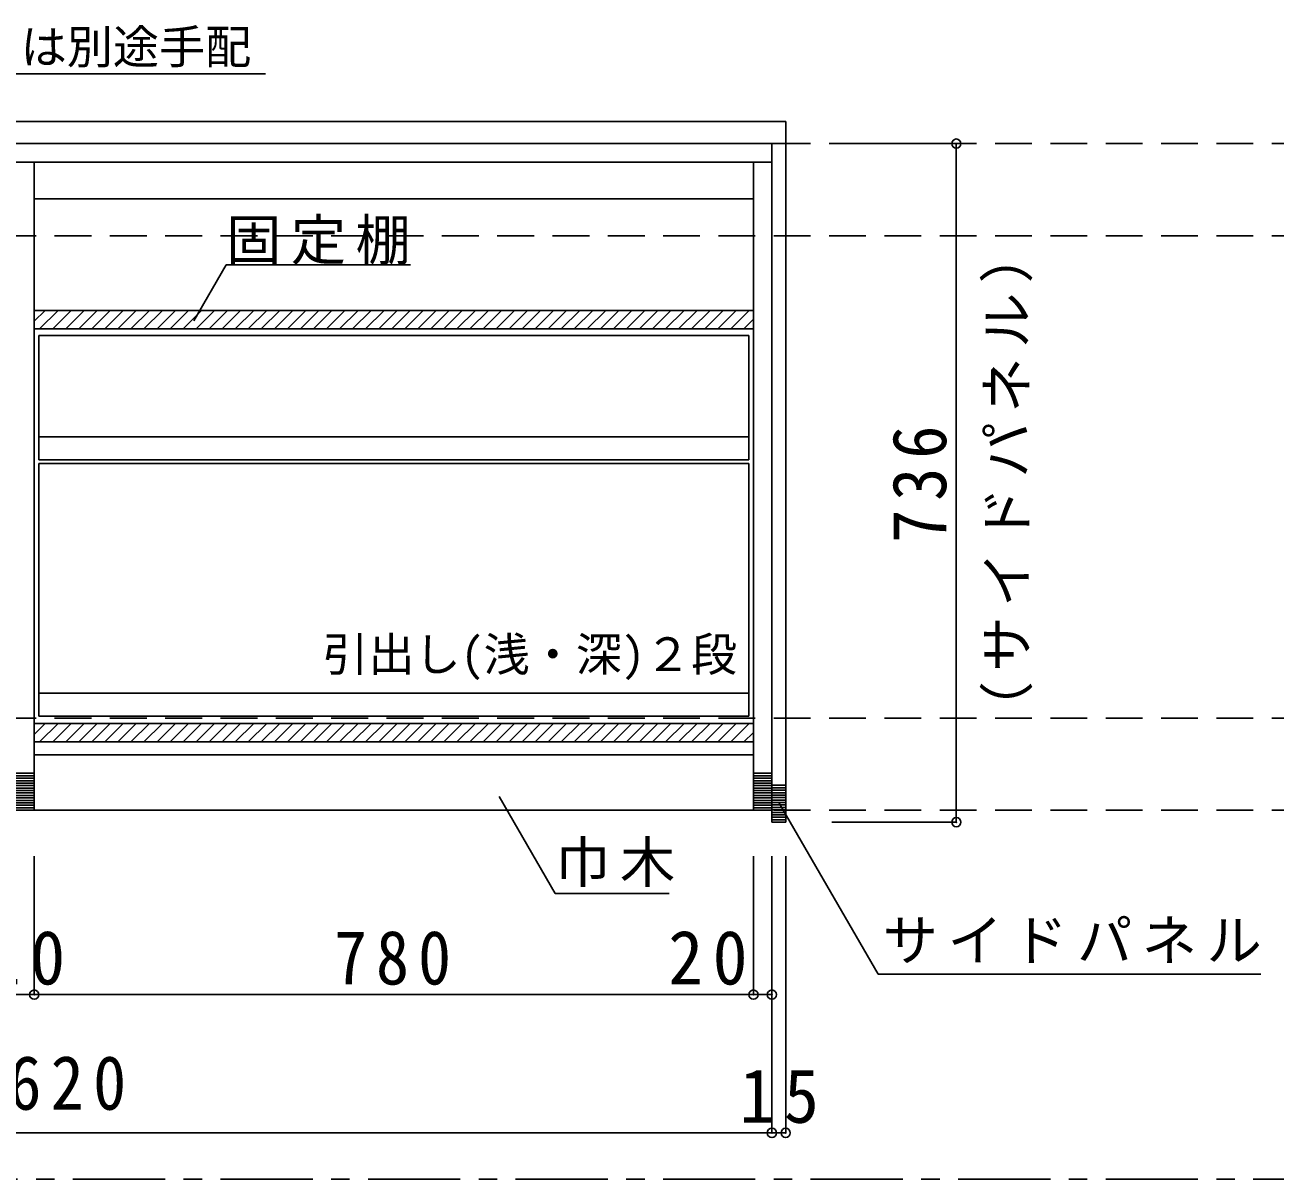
# Model space of a CAD drawing. Units: millimetres at full size, sheet at 1:20. Extents: x -3922 to 3878, y -2932 to 2722.
# Drawn here: x -1393 to -37, y -1704 to -453 of the extents above; entities that cross this region are included whole.
import ezdxf
from ezdxf.enums import TextEntityAlignment as Align

# ---------------------------------------------------------------- set-up
doc = ezdxf.new("R2010")
doc.units = ezdxf.units.MM
doc.header["$LTSCALE"] = 20
doc.header["$PDMODE"] = 32
doc.header["$PDSIZE"] = 10
doc.linetypes.add('CHAIN1', pattern=[8, 5, -1, 1, -1])
doc.linetypes.add('DASHED2', pattern=[3, 2, -1])
for name, color, linetype in [('0-2_本体', 2, 'Continuous'), ('0-3_固定棚', 2, 'Continuous'), ('0-5', 4, 'Continuous'), ('0-7_桟木・巾木', 2, 'Continuous'), ('0-8_引き出し', 3, 'Continuous'), ('0-9_他ｱｲﾃﾑ', 2, 'Continuous'), ('0-A_文字', 7, 'Continuous'), ('0-B_寸法', 4, 'Continuous'), ('0-C_ハッチ', 4, 'Continuous')]:
    doc.layers.add(name, color=color, linetype=linetype)
doc.styles.add('ＭＳ ゴシック', font='')
doc.styles.get('ＭＳ ゴシック').set_extended_font_data('MS Gothic')

# ---------------------------------------------------------------- blocks, each defined once
blk = doc.blocks.new('R40-2')
at = {"layer": '0-5', "color": 3}
for p, q in [((7.5, 18.67), (-7.5, 18.67)), ((-7.5, 16), (7.5, 16)), ((-7.5, 13.33), (7.5, 13.33)), ((-7.5, 10.67), (7.5, 10.67)), ((-7.5, 8), (7.5, 8)), ((-7.5, 5.33), (7.5, 5.33)), ((-7.5, 2.67), (7.5, 2.67)), ((-7.5, 0), (7.5, 0)), ((-7.5, -2.67), (7.5, -2.67)), ((-7.5, -5.33), (7.5, -5.33)), ((-7.5, -8), (7.5, -8)), ((-7.5, -10.67), (7.5, -10.67)), ((-7.5, -13.33), (7.5, -13.33)), ((-7.5, -16), (7.5, -16)), ((-7.5, -18.67), (7.5, -18.67))]:
    blk.add_line(p, q, dxfattribs=at)
blk = doc.blocks.new('R40')
at = {"layer": '0-5', "color": 3}
for p, q in [((10, 18.67), (-10, 18.67)), ((-10, 16), (10, 16)), ((-10, 13.33), (10, 13.33)), ((-10, 10.67), (10, 10.67)), ((-10, 8), (10, 8)), ((-10, 5.33), (10, 5.33)), ((-10, 2.67), (10, 2.67)), ((-10, 0), (10, 0)), ((-10, -2.67), (10, -2.67)), ((-10, -5.33), (10, -5.33)), ((-10, -8), (10, -8)), ((-10, -10.67), (10, -10.67)), ((-10, -13.33), (10, -13.33)), ((-10, -16), (10, -16)), ((-10, -18.67), (10, -18.67))]:
    blk.add_line(p, q, dxfattribs=at)

msp = doc.modelspace()

# ---------------------------------------------------------------- linework, layer by layer
at = {"layer": '0-2_本体', "color": 3}
for p, q in [((-2203.06, -581.27), (-568.06, -581.27)), ((-583.06, -1317.27), (-583.06, -581.27)), ((-568.06, -1317.27), (-568.06, -581.27)), ((-2203.06, -601.27), (-583.06, -601.27)), ((-1383.06, -1304.27), (-1383.06, -601.27)), ((-603.06, -1304.27), (-603.06, -601.27)), ((-2203.06, -1304.27), (-583.06, -1304.27)), ((-583.06, -1317.27), (-568.06, -1317.27)), ((-583.06, -1317.27), (-568.06, -1317.27))]:
    msp.add_line(p, q, dxfattribs=at)
at = {"layer": '0-3_固定棚', "color": 3}
for p, q in [((-1383.06, -762.27), (-1383.06, -782.27)), ((-603.06, -762.27), (-1383.06, -762.27)), ((-1383.06, -1210.27), (-1383.06, -1230.27)), ((-603.06, -1210.27), (-1383.06, -1210.27))]:
    msp.add_line(p, q, dxfattribs=at)
for points in [[(-603.06, -762.27), (-603.06, -782.27), (-1383.06, -782.27)], [(-603.06, -1210.27), (-603.06, -1230.27), (-1383.06, -1230.27)]]:
    msp.add_lwpolyline(points, dxfattribs=at)
at = {"layer": '0-7_桟木・巾木', "color": 7}
for p, q in [((-1383.06, -641.27), (-603.06, -641.27)), ((-1383.06, -1244.27), (-603.06, -1244.27))]:
    msp.add_line(p, q, dxfattribs=at)
at = {"layer": '0-8_引き出し', "color": 2}
for p, q in [((-608.06, -789.27), (-1378.06, -789.27)), ((-1378.06, -924.27), (-1378.06, -789.27)), ((-608.06, -924.27), (-608.06, -789.27)), ((-608.06, -899.27), (-1378.06, -899.27)), ((-608.06, -924.27), (-1378.06, -924.27)), ((-1378.06, -1202.27), (-1378.06, -928.27)), ((-608.06, -928.27), (-1378.06, -928.27)), ((-608.06, -1202.27), (-608.06, -928.27)), ((-608.06, -1177.27), (-1378.06, -1177.27)), ((-608.06, -1202.27), (-1378.06, -1202.27))]:
    msp.add_line(p, q, dxfattribs=at)
at = {"layer": '0-9_他ｱｲﾃﾑ'}
for p, q in [((-2203.06, -557.27), (-568.06, -557.27)), ((-568.06, -557.27), (-568.06, -581.27))]:
    msp.add_line(p, q, dxfattribs=at)
at = {"layer": '0-A_文字'}
for p, q in [((-1132.16, -505.64), (-1747.76, -505.64)), ((-1210.05, -773.33), (-1175.03, -712.68)), ((-975.03, -712.68), (-1175.03, -712.68)), ((-878.79, -1289.51), (-818.07, -1394.68)), ((-575.02, -1296.54), (-467.94, -1482.01)), ((-818.07, -1394.68), (-694.31, -1394.68)), ((-52.81, -1482.01), (-467.94, -1482.01))]:
    msp.add_line(p, q, dxfattribs=at)
at = {"layer": '0-A_文字', "linetype": 'CHAIN1'}
msp.add_line((2758.98, -1704.27), (-2203.06, -1704.27), dxfattribs=at)
at = {"layer": '0-B_寸法', "linetype": 'DASHED2'}
for p, q in [((2758.98, -581.27), (-2203.06, -581.27)), ((2758.98, -681.27), (-2203.06, -681.27)), ((2758.98, -1204.27), (-2203.06, -1204.27)), ((2758.98, -1304.27), (-2203.06, -1304.27))]:
    msp.add_line(p, q, dxfattribs=at)
at = {"layer": '0-B_寸法'}
for p, q in [((-383.06, -581.27), (-518.06, -581.27)), ((-383.06, -581.27), (-383.06, -1317.27)), ((-383.06, -1317.27), (-518.06, -1317.27)), ((-1383.06, -1504.27), (-1383.06, -1354.27)), ((-603.06, -1504.27), (-603.06, -1354.27)), ((-583.06, -1504.27), (-583.06, -1354.27)), ((-568.06, -1654.27), (-568.06, -1354.27)), ((-1403.06, -1504.27), (-1383.06, -1504.27)), ((-1383.06, -1504.27), (-603.06, -1504.27)), ((-603.06, -1504.27), (-583.06, -1504.27)), ((-583.06, -1654.27), (-583.06, -1504.27)), ((-2203.06, -1654.27), (-583.06, -1654.27)), ((-583.06, -1654.27), (-568.06, -1654.27))]:
    msp.add_line(p, q, dxfattribs=at)
at = {"layer": '0-B_寸法', "color": 7}
for p in [(-383.06, -581.27), (-383.06, -1317.27), (-1383.06, -1504.27), (-603.06, -1504.27), (-583.06, -1504.27), (-583.06, -1654.27), (-568.06, -1654.27)]:
    msp.add_point(p, dxfattribs=at)
at = {"layer": '0-C_ハッチ'}
for p, q in [((-1383.06, -774.01), (-1371.32, -762.27)), ((-1377.18, -782.27), (-1357.18, -762.27)), ((-1363.03, -782.27), (-1343.03, -762.27)), ((-1348.89, -782.27), (-1328.89, -762.27)), ((-1334.75, -782.27), (-1314.75, -762.27)), ((-1320.61, -782.27), (-1300.61, -762.27)), ((-1306.47, -782.27), (-1286.47, -762.27)), ((-1292.32, -782.27), (-1272.32, -762.27)), ((-1278.18, -782.27), (-1258.18, -762.27)), ((-1264.04, -782.27), (-1244.04, -762.27)), ((-1249.9, -782.27), (-1229.9, -762.27)), ((-1235.76, -782.27), (-1215.76, -762.27)), ((-1221.61, -782.27), (-1201.61, -762.27)), ((-1207.47, -782.27), (-1187.47, -762.27)), ((-1193.33, -782.27), (-1173.33, -762.27)), ((-1179.19, -782.27), (-1159.19, -762.27)), ((-1165.04, -782.27), (-1145.04, -762.27)), ((-1150.9, -782.27), (-1130.9, -762.27)), ((-1136.76, -782.27), (-1116.76, -762.27)), ((-1122.62, -782.27), (-1102.62, -762.27)), ((-1108.48, -782.27), (-1088.48, -762.27)), ((-1094.33, -782.27), (-1074.33, -762.27)), ((-1080.19, -782.27), (-1060.19, -762.27)), ((-1066.05, -782.27), (-1046.05, -762.27)), ((-1051.91, -782.27), (-1031.91, -762.27)), ((-1037.77, -782.27), (-1017.77, -762.27)), ((-1023.62, -782.27), (-1003.62, -762.27)), ((-1009.48, -782.27), (-989.48, -762.27)), ((-995.34, -782.27), (-975.34, -762.27)), ((-981.2, -782.27), (-961.2, -762.27)), ((-967.05, -782.27), (-947.05, -762.27)), ((-952.91, -782.27), (-932.91, -762.27)), ((-938.77, -782.27), (-918.77, -762.27)), ((-924.63, -782.27), (-904.63, -762.27)), ((-910.49, -782.27), (-890.49, -762.27)), ((-896.34, -782.27), (-876.34, -762.27)), ((-882.2, -782.27), (-862.2, -762.27)), ((-868.06, -782.27), (-848.06, -762.27)), ((-853.92, -782.27), (-833.92, -762.27)), ((-839.78, -782.27), (-819.78, -762.27)), ((-825.63, -782.27), (-805.63, -762.27)), ((-811.49, -782.27), (-791.49, -762.27)), ((-797.35, -782.27), (-777.35, -762.27)), ((-783.21, -782.27), (-763.21, -762.27)), ((-769.06, -782.27), (-749.06, -762.27)), ((-754.92, -782.27), (-734.92, -762.27)), ((-740.78, -782.27), (-720.78, -762.27)), ((-726.64, -782.27), (-706.64, -762.27)), ((-712.5, -782.27), (-692.5, -762.27)), ((-698.35, -782.27), (-678.35, -762.27)), ((-684.21, -782.27), (-664.21, -762.27)), ((-670.07, -782.27), (-650.07, -762.27)), ((-655.93, -782.27), (-635.93, -762.27)), ((-641.79, -782.27), (-621.79, -762.27)), ((-627.64, -782.27), (-607.64, -762.27)), ((-613.5, -782.27), (-603.06, -771.83)), ((-1383.06, -1222.01), (-1371.32, -1210.27)), ((-1377.18, -1230.27), (-1357.18, -1210.27)), ((-1363.03, -1230.27), (-1343.03, -1210.27)), ((-1348.89, -1230.27), (-1328.89, -1210.27)), ((-1334.75, -1230.27), (-1314.75, -1210.27)), ((-1320.61, -1230.27), (-1300.61, -1210.27)), ((-1306.47, -1230.27), (-1286.47, -1210.27)), ((-1292.32, -1230.27), (-1272.32, -1210.27)), ((-1278.18, -1230.27), (-1258.18, -1210.27)), ((-1264.04, -1230.27), (-1244.04, -1210.27)), ((-1249.9, -1230.27), (-1229.9, -1210.27)), ((-1235.76, -1230.27), (-1215.76, -1210.27)), ((-1221.61, -1230.27), (-1201.61, -1210.27)), ((-1207.47, -1230.27), (-1187.47, -1210.27)), ((-1193.33, -1230.27), (-1173.33, -1210.27)), ((-1179.19, -1230.27), (-1159.19, -1210.27)), ((-1165.04, -1230.27), (-1145.04, -1210.27)), ((-1150.9, -1230.27), (-1130.9, -1210.27)), ((-1136.76, -1230.27), (-1116.76, -1210.27)), ((-1122.62, -1230.27), (-1102.62, -1210.27)), ((-1108.48, -1230.27), (-1088.48, -1210.27)), ((-1094.33, -1230.27), (-1074.33, -1210.27)), ((-1080.19, -1230.27), (-1060.19, -1210.27)), ((-1066.05, -1230.27), (-1046.05, -1210.27)), ((-1051.91, -1230.27), (-1031.91, -1210.27)), ((-1037.77, -1230.27), (-1017.77, -1210.27)), ((-1023.62, -1230.27), (-1003.62, -1210.27)), ((-1009.48, -1230.27), (-989.48, -1210.27)), ((-995.34, -1230.27), (-975.34, -1210.27)), ((-981.2, -1230.27), (-961.2, -1210.27)), ((-967.05, -1230.27), (-947.05, -1210.27)), ((-952.91, -1230.27), (-932.91, -1210.27)), ((-938.77, -1230.27), (-918.77, -1210.27)), ((-924.63, -1230.27), (-904.63, -1210.27)), ((-910.49, -1230.27), (-890.49, -1210.27)), ((-896.34, -1230.27), (-876.34, -1210.27)), ((-882.2, -1230.27), (-862.2, -1210.27)), ((-868.06, -1230.27), (-848.06, -1210.27)), ((-853.92, -1230.27), (-833.92, -1210.27)), ((-839.78, -1230.27), (-819.78, -1210.27)), ((-825.63, -1230.27), (-805.63, -1210.27)), ((-811.49, -1230.27), (-791.49, -1210.27)), ((-797.35, -1230.27), (-777.35, -1210.27)), ((-783.21, -1230.27), (-763.21, -1210.27)), ((-769.06, -1230.27), (-749.06, -1210.27)), ((-754.92, -1230.27), (-734.92, -1210.27)), ((-740.78, -1230.27), (-720.78, -1210.27)), ((-726.64, -1230.27), (-706.64, -1210.27)), ((-712.5, -1230.27), (-692.5, -1210.27)), ((-698.35, -1230.27), (-678.35, -1210.27)), ((-684.21, -1230.27), (-664.21, -1210.27)), ((-670.07, -1230.27), (-650.07, -1210.27)), ((-655.93, -1230.27), (-635.93, -1210.27)), ((-641.79, -1230.27), (-621.79, -1210.27)), ((-627.64, -1230.27), (-607.64, -1210.27)), ((-613.5, -1230.27), (-603.06, -1219.83))]:
    msp.add_line(p, q, dxfattribs=at)

# ---------------------------------------------------------------- block references
at = {"layer": '0-2_本体'}
msp.add_blockref('R40-2', (-575.56, -1295.93), dxfattribs=at)
at = {"layer": '0-5'}
for p in [(-1393.06, -1282.93), (-593.06, -1282.93)]:
    msp.add_blockref('R40', p, dxfattribs=at)

# ---------------------------------------------------------------- texts
at = {"layer": '0-A_文字', "style": 'ＭＳ ゴシック'}
for s, p in [('木製カウンターは別途手配', (-1747.76, -505.64)), ('引出し(浅・深)２段', (-1070.62, -1164.45))]:
    msp.add_text(s, height=36.66, dxfattribs=at).set_placement(p, align=Align.BOTTOM_LEFT)
at = {"layer": '0-A_文字', "char_height": 43.99, "attachment_point": 7, "style": 'ＭＳ ゴシック'}
for s, insert in [('\\T1.17;固定棚', (-1175.03, -712.68)), ('\\T1.17;巾木', (-818.07, -1387.57)), ('\\T1.17;サイドパネル', (-462.81, -1470.06))]:
    msp.add_mtext(s, dxfattribs=dict(at, insert=insert))
at = {"layer": '0-B_寸法', "color": 7, "attachment_point": 7, "rotation": 90, "style": 'ＭＳ ゴシック'}
for s, insert, char_height in [('\\T1.17;（サイドパネル）', (-300.56, -1224.27), 43.99), ('\\T1.27;\\W0.9;736', (-393.06, -1014.27), 58.65)]:
    msp.add_mtext(s, dxfattribs=dict(at, insert=insert, char_height=char_height))
at = {"layer": '0-B_寸法', "color": 7, "char_height": 58.65, "attachment_point": 7, "style": 'ＭＳ ゴシック'}
for s, insert in [('\\T1.27;\\W0.95;20', (-1435.56, -1494.27)), ('\\T1.27;\\W0.9;780', (-1058.06, -1494.27)), ('\\T1.27;\\W0.95;20', (-695.47, -1494.27)), ('\\T1.28;\\W0.9;1,620', (-1503.06, -1644.27)), ('\\T1.27;\\W0.95;15', (-618.06, -1644.27))]:
    msp.add_mtext(s, dxfattribs=dict(at, insert=insert))

doc.saveas('drawing.dxf')
